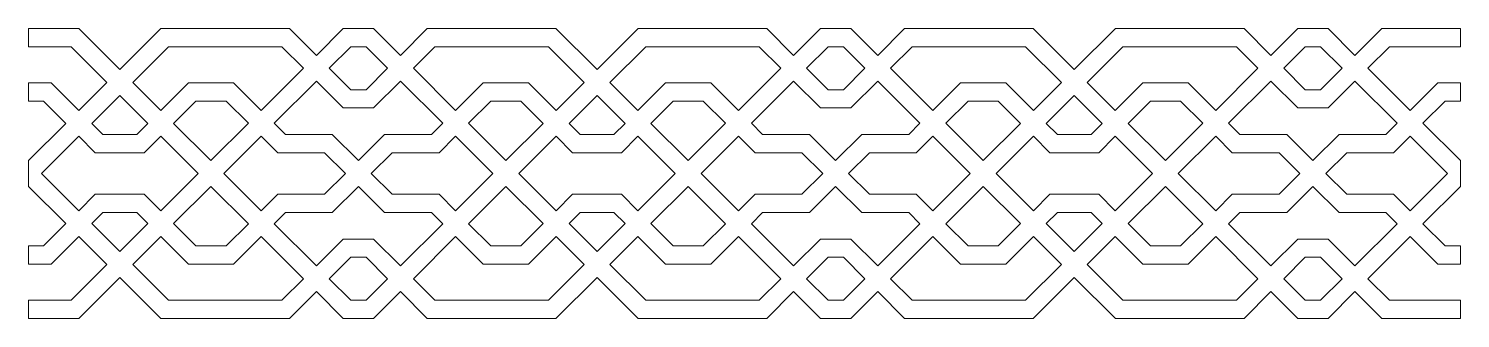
# Model space of a CAD drawing. Header units: inches. Extents: x 0 to 8.21, y -4.66 to -3.
import ezdxf

# ---------------------------------------------------------------- set-up
doc = ezdxf.new("R2010")
doc.units = ezdxf.units.IN
doc.header["$MEASUREMENT"] = 0
doc.layers.add('Layer 1', color=7, linetype='Continuous')

msp = doc.modelspace()

# ---------------------------------------------------------------- linework, layer by layer
at = {"layer": 'Layer 1', "lineweight": 0}
for points in [[(8.2083, -4.5541), (7.8011, -4.5541), (7.678, -4.431), (7.92, -4.1891), (8.0784, -4.3474), (8.2083, -4.3474), (8.2083, -4.2428), (8.1217, -4.2428), (7.994, -4.1152), (8.2083, -3.901), (8.2083, -3.753), (7.994, -3.5388), (8.1217, -3.4111), (8.2083, -3.4111), (8.2083, -3.3065), (8.0784, -3.3065), (7.92, -3.4649), (7.678, -3.223), (7.8011, -3.0999), (8.2083, -3.0999), (8.2083, -2.9953), (7.7578, -2.9953), (7.604, -3.1491), (7.4502, -2.9953), (7.2757, -2.9953), (7.1218, -3.1491), (6.9681, -2.9953), (6.2305, -2.9953), (5.9948, -3.2308), (5.7592, -2.9953), (5.0217, -2.9953), (4.8679, -3.1491), (4.7141, -2.9953), (4.5396, -2.9953), (4.3857, -3.1491), (4.232, -2.9953), (3.4943, -2.9953), (3.2587, -3.2308), (3.0231, -2.9953), (2.2855, -2.9953), (2.1318, -3.1491), (1.9779, -2.9953), (1.8034, -2.9953), (1.6496, -3.1491), (1.4958, -2.9953), (0.7583, -2.9953), (0.5227, -3.2308), (0.287, -2.9953), (0, -2.9953), (0, -3.0999), (0.2437, -3.0999), (0.4486, -3.3047), (0.288, -3.4653), (0.1292, -3.3065), (0, -3.3065), (0, -3.4111), (0.0859, -3.4111), (0.214, -3.5392), (0.0001, -3.753), (0, -3.753), (0, -3.901), (0.0001, -3.9009), (0.214, -4.1147), (0.0859, -4.2428), (0, -4.2428), (0, -4.3474), (0.1292, -4.3474), (0.288, -4.1887), (0.4486, -4.3492), (0.2437, -4.5541), (0, -4.5541), (0, -4.6586), (0.287, -4.6586), (0.5227, -4.4231), (0.7583, -4.6586), (1.4958, -4.6586), (1.6496, -4.5049), (1.8034, -4.6586), (1.9779, -4.6586), (2.1318, -4.5049), (2.2855, -4.6586), (3.0231, -4.6586), (3.2587, -4.4231), (3.4943, -4.6586), (4.232, -4.6586), (4.3857, -4.5049), (4.5396, -4.6586), (4.7141, -4.6586), (4.8679, -4.5049), (5.0217, -4.6586), (5.7592, -4.6586), (5.9948, -4.4231), (6.2305, -4.6586), (6.9681, -4.6586), (7.1218, -4.5049), (7.2757, -4.6586), (7.4502, -4.6586), (7.604, -4.5049), (7.7578, -4.6586), (8.2083, -4.6586), (8.2083, -4.5541)], [(0.8016, -3.0999), (1.4525, -3.0999), (1.5756, -3.223), (1.3336, -3.4649), (1.1753, -3.3065), (0.916, -3.3065), (0.7573, -3.4653), (0.5966, -3.3047), (0.8016, -3.0999)], [(1.8468, -3.0999), (1.9347, -3.0999), (2.0578, -3.223), (1.9347, -3.3462), (1.8468, -3.3462), (1.7236, -3.223), (1.8468, -3.0999)], [(2.3289, -3.0999), (2.9798, -3.0999), (3.1847, -3.3047), (3.0241, -3.4653), (2.8654, -3.3065), (2.6061, -3.3065), (2.4478, -3.4649), (2.2058, -3.223), (2.3289, -3.0999)], [(3.5377, -3.0999), (4.1887, -3.0999), (4.3117, -3.223), (4.0697, -3.4649), (3.9114, -3.3065), (3.6521, -3.3065), (3.4934, -3.4653), (3.3327, -3.3047), (3.5377, -3.0999)], [(4.5829, -3.0999), (4.6708, -3.0999), (4.7939, -3.223), (4.6708, -3.3462), (4.5829, -3.3462), (4.4597, -3.223), (4.5829, -3.0999)], [(5.065, -3.0999), (5.7159, -3.0999), (5.9209, -3.3047), (5.7603, -3.4653), (5.6015, -3.3065), (5.3422, -3.3065), (5.1839, -3.4649), (4.9419, -3.223), (5.065, -3.0999)], [(6.2739, -3.0999), (6.9248, -3.0999), (7.0478, -3.223), (6.8058, -3.4649), (6.6475, -3.3065), (6.3882, -3.3065), (6.2295, -3.4653), (6.0689, -3.3047), (6.2739, -3.0999)], [(7.319, -3.0999), (7.4069, -3.0999), (7.5299, -3.223), (7.4069, -3.3462), (7.319, -3.3462), (7.1958, -3.223), (7.319, -3.0999)], [(1.8034, -3.4508), (1.9779, -3.4508), (2.1318, -3.297), (2.3738, -3.5388), (2.3096, -3.603), (2.0407, -3.603), (1.8907, -3.7529), (1.7407, -3.603), (1.4717, -3.603), (1.4076, -3.5388), (1.6496, -3.297), (1.8034, -3.4508)], [(4.5396, -3.4508), (4.7141, -3.4508), (4.8679, -3.297), (5.1099, -3.5388), (5.0458, -3.603), (4.7769, -3.603), (4.6268, -3.7529), (4.4768, -3.603), (4.2078, -3.603), (4.1436, -3.5388), (4.3857, -3.297), (4.5396, -3.4508)], [(7.2757, -3.4508), (7.4502, -3.4508), (7.604, -3.297), (7.8461, -3.5388), (7.7818, -3.603), (7.5129, -3.603), (7.3629, -3.7529), (7.213, -3.603), (6.944, -3.603), (6.8798, -3.5388), (7.1218, -3.297), (7.2757, -3.4508)], [(0.5227, -3.3786), (0.6833, -3.5392), (0.6196, -3.603), (0.4257, -3.603), (0.362, -3.5392), (0.5227, -3.3786)], [(0.8312, -3.5392), (0.9594, -3.4111), (1.132, -3.4111), (1.2596, -3.5388), (1.0452, -3.753), (0.8312, -3.5392)], [(2.5218, -3.5388), (2.6494, -3.4111), (2.822, -3.4111), (2.95, -3.5392), (2.7362, -3.753), (2.5218, -3.5388)], [(3.4194, -3.5392), (3.3557, -3.603), (3.1618, -3.603), (3.0981, -3.5392), (3.2587, -3.3786), (3.4194, -3.5392)], [(3.5674, -3.5392), (3.6954, -3.4111), (3.8681, -3.4111), (3.9957, -3.5388), (3.7813, -3.753), (3.5674, -3.5392)], [(5.2579, -3.5388), (5.3856, -3.4111), (5.5582, -3.4111), (5.6862, -3.5392), (5.4723, -3.753), (5.2579, -3.5388)], [(6.1555, -3.5392), (6.0919, -3.603), (5.898, -3.603), (5.8342, -3.5392), (5.9948, -3.3786), (6.1555, -3.5392)], [(6.3035, -3.5392), (6.4316, -3.4111), (6.6042, -3.4111), (6.7318, -3.5388), (6.5174, -3.753), (6.3035, -3.5392)], [(0.288, -4.0407), (0.074, -3.827), (0.288, -3.6132), (0.3823, -3.7075), (0.663, -3.7075), (0.7573, -3.6132), (0.9712, -3.827), (0.7573, -4.0407), (0.663, -3.9464), (0.3823, -3.9464), (0.288, -4.0407)], [(1.1192, -3.827), (1.3336, -3.6128), (1.4284, -3.7075), (1.6972, -3.7075), (1.8166, -3.827), (1.6972, -3.9464), (1.4284, -3.9464), (1.3336, -4.0412), (1.1192, -3.827)], [(2.6622, -3.827), (2.4478, -4.0412), (2.353, -3.9464), (2.0842, -3.9464), (1.9647, -3.827), (2.0842, -3.7075), (2.353, -3.7075), (2.4478, -3.6128), (2.6622, -3.827)], [(2.8101, -3.827), (3.0241, -3.6132), (3.1184, -3.7075), (3.399, -3.7075), (3.4934, -3.6132), (3.7073, -3.827), (3.4934, -4.0407), (3.399, -3.9464), (3.1184, -3.9464), (3.0241, -4.0407), (2.8101, -3.827)], [(3.8553, -3.827), (4.0697, -3.6128), (4.1645, -3.7075), (4.4333, -3.7075), (4.5527, -3.827), (4.4333, -3.9464), (4.1645, -3.9464), (4.0697, -4.0412), (3.8553, -3.827)], [(5.3983, -3.827), (5.1839, -4.0412), (5.0892, -3.9464), (4.8203, -3.9464), (4.7008, -3.827), (4.8203, -3.7075), (5.0892, -3.7075), (5.1839, -3.6128), (5.3983, -3.827)], [(5.5463, -3.827), (5.7602, -3.6132), (5.8546, -3.7075), (6.1351, -3.7075), (6.2295, -3.6132), (6.4435, -3.827), (6.2295, -4.0407), (6.1351, -3.9464), (5.8546, -3.9464), (5.7602, -4.0407), (5.5463, -3.827)], [(6.5914, -3.827), (6.8058, -3.6128), (6.9006, -3.7075), (7.1694, -3.7075), (7.2889, -3.827), (7.1694, -3.9464), (6.9006, -3.9464), (6.8058, -4.0412), (6.5914, -3.827)], [(7.92, -3.6128), (8.1344, -3.827), (7.92, -4.0412), (7.8252, -3.9464), (7.5565, -3.9464), (7.437, -3.827), (7.5565, -3.7075), (7.8252, -3.7075), (7.92, -3.6128)], [(1.2596, -4.1152), (1.132, -4.2428), (0.9594, -4.2428), (0.8312, -4.1147), (1.0452, -3.9009), (1.2596, -4.1152)], [(1.9779, -4.2031), (1.8034, -4.2031), (1.6496, -4.357), (1.4076, -4.1151), (1.4717, -4.051), (1.7407, -4.051), (1.8907, -3.901), (2.0407, -4.051), (2.3096, -4.051), (2.3738, -4.1151), (2.1318, -4.357), (1.9779, -4.2031)], [(2.7362, -3.9009), (2.95, -4.1147), (2.822, -4.2428), (2.6494, -4.2428), (2.5218, -4.1152), (2.7362, -3.9009)], [(3.7813, -3.9009), (3.9957, -4.1152), (3.8681, -4.2428), (3.6954, -4.2428), (3.5674, -4.1147), (3.7813, -3.9009)], [(4.7141, -4.2031), (4.5396, -4.2031), (4.3857, -4.357), (4.1436, -4.1151), (4.2078, -4.051), (4.4768, -4.051), (4.6268, -3.901), (4.7769, -4.051), (5.0458, -4.051), (5.1099, -4.1151), (4.8679, -4.357), (4.7141, -4.2031)], [(5.4723, -3.9009), (5.6862, -4.1147), (5.5582, -4.2428), (5.3856, -4.2428), (5.2579, -4.1152), (5.4723, -3.9009)], [(6.5174, -3.9009), (6.7318, -4.1152), (6.6042, -4.2428), (6.4316, -4.2428), (6.3035, -4.1147), (6.5174, -3.9009)], [(7.4502, -4.2031), (7.2757, -4.2031), (7.1218, -4.357), (6.8798, -4.1151), (6.944, -4.051), (7.213, -4.051), (7.3629, -3.901), (7.5129, -4.051), (7.7818, -4.051), (7.8461, -4.1151), (7.604, -4.357), (7.4502, -4.2031)], [(0.362, -4.1147), (0.4257, -4.051), (0.6196, -4.051), (0.6833, -4.1147), (0.5227, -4.2752), (0.362, -4.1147)], [(3.0981, -4.1147), (3.1618, -4.051), (3.3557, -4.051), (3.4194, -4.1147), (3.2587, -4.2752), (3.0981, -4.1147)], [(5.8342, -4.1147), (5.898, -4.051), (6.0919, -4.051), (6.1555, -4.1147), (5.9948, -4.2752), (5.8342, -4.1147)], [(1.4525, -4.5541), (0.8016, -4.5541), (0.5966, -4.3492), (0.7573, -4.1887), (0.916, -4.3474), (1.1753, -4.3474), (1.3336, -4.1891), (1.5756, -4.431), (1.4525, -4.5541)], [(2.9798, -4.5541), (2.3289, -4.5541), (2.2058, -4.431), (2.4478, -4.1891), (2.6061, -4.3474), (2.8654, -4.3474), (3.0241, -4.1887), (3.1847, -4.3492), (2.9798, -4.5541)], [(4.1887, -4.5541), (3.5377, -4.5541), (3.3327, -4.3492), (3.4934, -4.1887), (3.6521, -4.3474), (3.9114, -4.3474), (4.0697, -4.1891), (4.3117, -4.431), (4.1887, -4.5541)], [(5.7159, -4.5541), (5.065, -4.5541), (4.9419, -4.431), (5.1839, -4.1891), (5.3422, -4.3474), (5.6015, -4.3474), (5.7603, -4.1887), (5.9209, -4.3492), (5.7159, -4.5541)], [(6.9248, -4.5541), (6.2739, -4.5541), (6.0689, -4.3492), (6.2295, -4.1887), (6.3882, -4.3474), (6.6475, -4.3474), (6.8058, -4.1891), (7.0478, -4.431), (6.9248, -4.5541)], [(1.9347, -4.5541), (1.8468, -4.5541), (1.7236, -4.4309), (1.8468, -4.3078), (1.9347, -4.3078), (2.0578, -4.4309), (1.9347, -4.5541)], [(4.6708, -4.5541), (4.5829, -4.5541), (4.4597, -4.4309), (4.5829, -4.3078), (4.6708, -4.3078), (4.7939, -4.4309), (4.6708, -4.5541)], [(7.4069, -4.5541), (7.319, -4.5541), (7.1958, -4.4309), (7.319, -4.3078), (7.4069, -4.3078), (7.5299, -4.4309), (7.4069, -4.5541)]]:
    msp.add_lwpolyline(points, dxfattribs=at)

doc.saveas('drawing.dxf')
